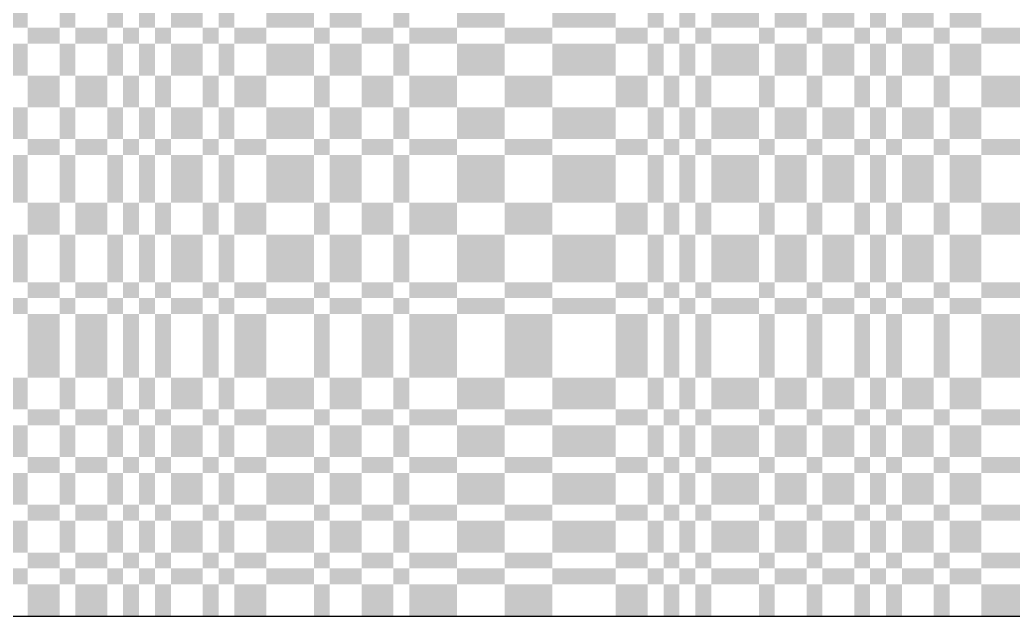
# Model space of a CAD drawing. Extents: x 0 to 200, y 0 to 200.
# Drawn here: x 125 to 150, y 20 to 35 of the extents above; entities that cross this region are included whole.
import ezdxf

# ---------------------------------------------------------------- set-up
doc = ezdxf.new("R2010")
doc.units = 0

msp = doc.modelspace()

# ---------------------------------------------------------------- linework, layer by layer
at = {"layer": 'CHROME'}
for points in [[(124.8, 34.8), (125.2, 34.8), (124.8, 35.2), (125.2, 35.2)], [(126, 34.8), (126.4, 34.8), (126, 35.2), (126.4, 35.2)], [(127.2, 34.8), (127.6, 34.8), (127.2, 35.2), (127.6, 35.2)], [(128, 34.8), (128.4, 34.8), (128, 35.2), (128.4, 35.2)], [(128.8, 34.8), (129.6, 34.8), (128.8, 35.2), (129.6, 35.2)], [(130, 34.8), (130.4, 34.8), (130, 35.2), (130.4, 35.2)], [(131.2, 34.8), (132.4, 34.8), (131.2, 35.2), (132.4, 35.2)], [(132.8, 34.8), (133.6, 34.8), (132.8, 35.2), (133.6, 35.2)], [(134.4, 34.8), (134.8, 34.8), (134.4, 35.2), (134.8, 35.2)], [(136, 34.8), (137.2, 34.8), (136, 35.2), (137.2, 35.2)], [(138.4, 34.8), (140, 34.8), (138.4, 35.2), (140, 35.2)], [(140.8, 34.8), (141.2, 34.8), (140.8, 35.2), (141.2, 35.2)], [(141.6, 34.8), (142, 34.8), (141.6, 35.2), (142, 35.2)], [(142.4, 34.8), (143.6, 34.8), (142.4, 35.2), (143.6, 35.2)], [(144, 34.8), (144.8, 34.8), (144, 35.2), (144.8, 35.2)], [(145.2, 34.8), (146, 34.8), (145.2, 35.2), (146, 35.2)], [(146.4, 34.8), (146.8, 34.8), (146.4, 35.2), (146.8, 35.2)], [(147.2, 34.8), (148, 34.8), (147.2, 35.2), (148, 35.2)], [(148.4, 34.8), (149.2, 34.8), (148.4, 35.2), (149.2, 35.2)], [(125.2, 34.4), (126, 34.4), (125.2, 34.8), (126, 34.8)], [(126.4, 34.4), (127.2, 34.4), (126.4, 34.8), (127.2, 34.8)], [(127.6, 34.4), (128, 34.4), (127.6, 34.8), (128, 34.8)], [(128.4, 34.4), (128.8, 34.4), (128.4, 34.8), (128.8, 34.8)], [(129.6, 34.4), (130, 34.4), (129.6, 34.8), (130, 34.8)], [(130.4, 34.4), (131.2, 34.4), (130.4, 34.8), (131.2, 34.8)], [(132.4, 34.4), (132.8, 34.4), (132.4, 34.8), (132.8, 34.8)], [(133.6, 34.4), (134.4, 34.4), (133.6, 34.8), (134.4, 34.8)], [(134.8, 34.4), (136, 34.4), (134.8, 34.8), (136, 34.8)], [(137.2, 34.4), (138.4, 34.4), (137.2, 34.8), (138.4, 34.8)], [(140, 34.4), (140.8, 34.4), (140, 34.8), (140.8, 34.8)], [(141.2, 34.4), (141.6, 34.4), (141.2, 34.8), (141.6, 34.8)], [(142, 34.4), (142.4, 34.4), (142, 34.8), (142.4, 34.8)], [(143.6, 34.4), (144, 34.4), (143.6, 34.8), (144, 34.8)], [(144.8, 34.4), (145.2, 34.4), (144.8, 34.8), (145.2, 34.8)], [(146, 34.4), (146.4, 34.4), (146, 34.8), (146.4, 34.8)], [(146.8, 34.4), (147.2, 34.4), (146.8, 34.8), (147.2, 34.8)], [(148, 34.4), (148.4, 34.4), (148, 34.8), (148.4, 34.8)], [(149.2, 34.4), (150.8, 34.4), (149.2, 34.8), (150.8, 34.8)], [(124.8, 33.6), (125.2, 33.6), (124.8, 34.4), (125.2, 34.4)], [(126, 33.6), (126.4, 33.6), (126, 34.4), (126.4, 34.4)], [(127.2, 33.6), (127.6, 33.6), (127.2, 34.4), (127.6, 34.4)], [(128, 33.6), (128.4, 33.6), (128, 34.4), (128.4, 34.4)], [(128.8, 33.6), (129.6, 33.6), (128.8, 34.4), (129.6, 34.4)], [(130, 33.6), (130.4, 33.6), (130, 34.4), (130.4, 34.4)], [(131.2, 33.6), (132.4, 33.6), (131.2, 34.4), (132.4, 34.4)], [(132.8, 33.6), (133.6, 33.6), (132.8, 34.4), (133.6, 34.4)], [(134.4, 33.6), (134.8, 33.6), (134.4, 34.4), (134.8, 34.4)], [(136, 33.6), (137.2, 33.6), (136, 34.4), (137.2, 34.4)], [(138.4, 33.6), (140, 33.6), (138.4, 34.4), (140, 34.4)], [(140.8, 33.6), (141.2, 33.6), (140.8, 34.4), (141.2, 34.4)], [(141.6, 33.6), (142, 33.6), (141.6, 34.4), (142, 34.4)], [(142.4, 33.6), (143.6, 33.6), (142.4, 34.4), (143.6, 34.4)], [(144, 33.6), (144.8, 33.6), (144, 34.4), (144.8, 34.4)], [(145.2, 33.6), (146, 33.6), (145.2, 34.4), (146, 34.4)], [(146.4, 33.6), (146.8, 33.6), (146.4, 34.4), (146.8, 34.4)], [(147.2, 33.6), (148, 33.6), (147.2, 34.4), (148, 34.4)], [(148.4, 33.6), (149.2, 33.6), (148.4, 34.4), (149.2, 34.4)], [(125.2, 32.8), (126, 32.8), (125.2, 33.6), (126, 33.6)], [(126.4, 32.8), (127.2, 32.8), (126.4, 33.6), (127.2, 33.6)], [(127.6, 32.8), (128, 32.8), (127.6, 33.6), (128, 33.6)], [(128.4, 32.8), (128.8, 32.8), (128.4, 33.6), (128.8, 33.6)], [(129.6, 32.8), (130, 32.8), (129.6, 33.6), (130, 33.6)], [(130.4, 32.8), (131.2, 32.8), (130.4, 33.6), (131.2, 33.6)], [(132.4, 32.8), (132.8, 32.8), (132.4, 33.6), (132.8, 33.6)], [(133.6, 32.8), (134.4, 32.8), (133.6, 33.6), (134.4, 33.6)], [(134.8, 32.8), (136, 32.8), (134.8, 33.6), (136, 33.6)], [(137.2, 32.8), (138.4, 32.8), (137.2, 33.6), (138.4, 33.6)], [(140, 32.8), (140.8, 32.8), (140, 33.6), (140.8, 33.6)], [(141.2, 32.8), (141.6, 32.8), (141.2, 33.6), (141.6, 33.6)], [(142, 32.8), (142.4, 32.8), (142, 33.6), (142.4, 33.6)], [(143.6, 32.8), (144, 32.8), (143.6, 33.6), (144, 33.6)], [(144.8, 32.8), (145.2, 32.8), (144.8, 33.6), (145.2, 33.6)], [(146, 32.8), (146.4, 32.8), (146, 33.6), (146.4, 33.6)], [(146.8, 32.8), (147.2, 32.8), (146.8, 33.6), (147.2, 33.6)], [(148, 32.8), (148.4, 32.8), (148, 33.6), (148.4, 33.6)], [(149.2, 32.8), (150.8, 32.8), (149.2, 33.6), (150.8, 33.6)], [(124.8, 32), (125.2, 32), (124.8, 32.8), (125.2, 32.8)], [(126, 32), (126.4, 32), (126, 32.8), (126.4, 32.8)], [(127.2, 32), (127.6, 32), (127.2, 32.8), (127.6, 32.8)], [(128, 32), (128.4, 32), (128, 32.8), (128.4, 32.8)], [(128.8, 32), (129.6, 32), (128.8, 32.8), (129.6, 32.8)], [(130, 32), (130.4, 32), (130, 32.8), (130.4, 32.8)], [(131.2, 32), (132.4, 32), (131.2, 32.8), (132.4, 32.8)], [(132.8, 32), (133.6, 32), (132.8, 32.8), (133.6, 32.8)], [(134.4, 32), (134.8, 32), (134.4, 32.8), (134.8, 32.8)], [(136, 32), (137.2, 32), (136, 32.8), (137.2, 32.8)], [(138.4, 32), (140, 32), (138.4, 32.8), (140, 32.8)], [(140.8, 32), (141.2, 32), (140.8, 32.8), (141.2, 32.8)], [(141.6, 32), (142, 32), (141.6, 32.8), (142, 32.8)], [(142.4, 32), (143.6, 32), (142.4, 32.8), (143.6, 32.8)], [(144, 32), (144.8, 32), (144, 32.8), (144.8, 32.8)], [(145.2, 32), (146, 32), (145.2, 32.8), (146, 32.8)], [(146.4, 32), (146.8, 32), (146.4, 32.8), (146.8, 32.8)], [(147.2, 32), (148, 32), (147.2, 32.8), (148, 32.8)], [(148.4, 32), (149.2, 32), (148.4, 32.8), (149.2, 32.8)], [(125.2, 31.6), (126, 31.6), (125.2, 32), (126, 32)], [(126.4, 31.6), (127.2, 31.6), (126.4, 32), (127.2, 32)], [(127.6, 31.6), (128, 31.6), (127.6, 32), (128, 32)], [(128.4, 31.6), (128.8, 31.6), (128.4, 32), (128.8, 32)], [(129.6, 31.6), (130, 31.6), (129.6, 32), (130, 32)], [(130.4, 31.6), (131.2, 31.6), (130.4, 32), (131.2, 32)], [(132.4, 31.6), (132.8, 31.6), (132.4, 32), (132.8, 32)], [(133.6, 31.6), (134.4, 31.6), (133.6, 32), (134.4, 32)], [(134.8, 31.6), (136, 31.6), (134.8, 32), (136, 32)], [(137.2, 31.6), (138.4, 31.6), (137.2, 32), (138.4, 32)], [(140, 31.6), (140.8, 31.6), (140, 32), (140.8, 32)], [(141.2, 31.6), (141.6, 31.6), (141.2, 32), (141.6, 32)], [(142, 31.6), (142.4, 31.6), (142, 32), (142.4, 32)], [(143.6, 31.6), (144, 31.6), (143.6, 32), (144, 32)], [(144.8, 31.6), (145.2, 31.6), (144.8, 32), (145.2, 32)], [(146, 31.6), (146.4, 31.6), (146, 32), (146.4, 32)], [(146.8, 31.6), (147.2, 31.6), (146.8, 32), (147.2, 32)], [(148, 31.6), (148.4, 31.6), (148, 32), (148.4, 32)], [(149.2, 31.6), (150.8, 31.6), (149.2, 32), (150.8, 32)], [(124.8, 30.4), (125.2, 30.4), (124.8, 31.6), (125.2, 31.6)], [(126, 30.4), (126.4, 30.4), (126, 31.6), (126.4, 31.6)], [(127.2, 30.4), (127.6, 30.4), (127.2, 31.6), (127.6, 31.6)], [(128, 30.4), (128.4, 30.4), (128, 31.6), (128.4, 31.6)], [(128.8, 30.4), (129.6, 30.4), (128.8, 31.6), (129.6, 31.6)], [(130, 30.4), (130.4, 30.4), (130, 31.6), (130.4, 31.6)], [(131.2, 30.4), (132.4, 30.4), (131.2, 31.6), (132.4, 31.6)], [(132.8, 30.4), (133.6, 30.4), (132.8, 31.6), (133.6, 31.6)], [(134.4, 30.4), (134.8, 30.4), (134.4, 31.6), (134.8, 31.6)], [(136, 30.4), (137.2, 30.4), (136, 31.6), (137.2, 31.6)], [(138.4, 30.4), (140, 30.4), (138.4, 31.6), (140, 31.6)], [(140.8, 30.4), (141.2, 30.4), (140.8, 31.6), (141.2, 31.6)], [(141.6, 30.4), (142, 30.4), (141.6, 31.6), (142, 31.6)], [(142.4, 30.4), (143.6, 30.4), (142.4, 31.6), (143.6, 31.6)], [(144, 30.4), (144.8, 30.4), (144, 31.6), (144.8, 31.6)], [(145.2, 30.4), (146, 30.4), (145.2, 31.6), (146, 31.6)], [(146.4, 30.4), (146.8, 30.4), (146.4, 31.6), (146.8, 31.6)], [(147.2, 30.4), (148, 30.4), (147.2, 31.6), (148, 31.6)], [(148.4, 30.4), (149.2, 30.4), (148.4, 31.6), (149.2, 31.6)], [(125.2, 29.6), (126, 29.6), (125.2, 30.4), (126, 30.4)], [(126.4, 29.6), (127.2, 29.6), (126.4, 30.4), (127.2, 30.4)], [(127.6, 29.6), (128, 29.6), (127.6, 30.4), (128, 30.4)], [(128.4, 29.6), (128.8, 29.6), (128.4, 30.4), (128.8, 30.4)], [(129.6, 29.6), (130, 29.6), (129.6, 30.4), (130, 30.4)], [(130.4, 29.6), (131.2, 29.6), (130.4, 30.4), (131.2, 30.4)], [(132.4, 29.6), (132.8, 29.6), (132.4, 30.4), (132.8, 30.4)], [(133.6, 29.6), (134.4, 29.6), (133.6, 30.4), (134.4, 30.4)], [(134.8, 29.6), (136, 29.6), (134.8, 30.4), (136, 30.4)], [(137.2, 29.6), (138.4, 29.6), (137.2, 30.4), (138.4, 30.4)], [(140, 29.6), (140.8, 29.6), (140, 30.4), (140.8, 30.4)], [(141.2, 29.6), (141.6, 29.6), (141.2, 30.4), (141.6, 30.4)], [(142, 29.6), (142.4, 29.6), (142, 30.4), (142.4, 30.4)], [(143.6, 29.6), (144, 29.6), (143.6, 30.4), (144, 30.4)], [(144.8, 29.6), (145.2, 29.6), (144.8, 30.4), (145.2, 30.4)], [(146, 29.6), (146.4, 29.6), (146, 30.4), (146.4, 30.4)], [(146.8, 29.6), (147.2, 29.6), (146.8, 30.4), (147.2, 30.4)], [(148, 29.6), (148.4, 29.6), (148, 30.4), (148.4, 30.4)], [(149.2, 29.6), (150.8, 29.6), (149.2, 30.4), (150.8, 30.4)], [(124.8, 28.4), (125.2, 28.4), (124.8, 29.6), (125.2, 29.6)], [(126, 28.4), (126.4, 28.4), (126, 29.6), (126.4, 29.6)], [(127.2, 28.4), (127.6, 28.4), (127.2, 29.6), (127.6, 29.6)], [(128, 28.4), (128.4, 28.4), (128, 29.6), (128.4, 29.6)], [(128.8, 28.4), (129.6, 28.4), (128.8, 29.6), (129.6, 29.6)], [(130, 28.4), (130.4, 28.4), (130, 29.6), (130.4, 29.6)], [(131.2, 28.4), (132.4, 28.4), (131.2, 29.6), (132.4, 29.6)], [(132.8, 28.4), (133.6, 28.4), (132.8, 29.6), (133.6, 29.6)], [(134.4, 28.4), (134.8, 28.4), (134.4, 29.6), (134.8, 29.6)], [(136, 28.4), (137.2, 28.4), (136, 29.6), (137.2, 29.6)], [(138.4, 28.4), (140, 28.4), (138.4, 29.6), (140, 29.6)], [(140.8, 28.4), (141.2, 28.4), (140.8, 29.6), (141.2, 29.6)], [(141.6, 28.4), (142, 28.4), (141.6, 29.6), (142, 29.6)], [(142.4, 28.4), (143.6, 28.4), (142.4, 29.6), (143.6, 29.6)], [(144, 28.4), (144.8, 28.4), (144, 29.6), (144.8, 29.6)], [(145.2, 28.4), (146, 28.4), (145.2, 29.6), (146, 29.6)], [(146.4, 28.4), (146.8, 28.4), (146.4, 29.6), (146.8, 29.6)], [(147.2, 28.4), (148, 28.4), (147.2, 29.6), (148, 29.6)], [(148.4, 28.4), (149.2, 28.4), (148.4, 29.6), (149.2, 29.6)], [(125.2, 28), (126, 28), (125.2, 28.4), (126, 28.4)], [(126.4, 28), (127.2, 28), (126.4, 28.4), (127.2, 28.4)], [(127.6, 28), (128, 28), (127.6, 28.4), (128, 28.4)], [(128.4, 28), (128.8, 28), (128.4, 28.4), (128.8, 28.4)], [(129.6, 28), (130, 28), (129.6, 28.4), (130, 28.4)], [(130.4, 28), (131.2, 28), (130.4, 28.4), (131.2, 28.4)], [(132.4, 28), (132.8, 28), (132.4, 28.4), (132.8, 28.4)], [(133.6, 28), (134.4, 28), (133.6, 28.4), (134.4, 28.4)], [(134.8, 28), (136, 28), (134.8, 28.4), (136, 28.4)], [(137.2, 28), (138.4, 28), (137.2, 28.4), (138.4, 28.4)], [(140, 28), (140.8, 28), (140, 28.4), (140.8, 28.4)], [(141.2, 28), (141.6, 28), (141.2, 28.4), (141.6, 28.4)], [(142, 28), (142.4, 28), (142, 28.4), (142.4, 28.4)], [(143.6, 28), (144, 28), (143.6, 28.4), (144, 28.4)], [(144.8, 28), (145.2, 28), (144.8, 28.4), (145.2, 28.4)], [(146, 28), (146.4, 28), (146, 28.4), (146.4, 28.4)], [(146.8, 28), (147.2, 28), (146.8, 28.4), (147.2, 28.4)], [(148, 28), (148.4, 28), (148, 28.4), (148.4, 28.4)], [(149.2, 28), (150.8, 28), (149.2, 28.4), (150.8, 28.4)], [(124.8, 27.6), (125.2, 27.6), (124.8, 28), (125.2, 28)], [(126, 27.6), (126.4, 27.6), (126, 28), (126.4, 28)], [(127.2, 27.6), (127.6, 27.6), (127.2, 28), (127.6, 28)], [(128, 27.6), (128.4, 27.6), (128, 28), (128.4, 28)], [(128.8, 27.6), (129.6, 27.6), (128.8, 28), (129.6, 28)], [(130, 27.6), (130.4, 27.6), (130, 28), (130.4, 28)], [(131.2, 27.6), (132.4, 27.6), (131.2, 28), (132.4, 28)], [(132.8, 27.6), (133.6, 27.6), (132.8, 28), (133.6, 28)], [(134.4, 27.6), (134.8, 27.6), (134.4, 28), (134.8, 28)], [(136, 27.6), (137.2, 27.6), (136, 28), (137.2, 28)], [(138.4, 27.6), (140, 27.6), (138.4, 28), (140, 28)], [(140.8, 27.6), (141.2, 27.6), (140.8, 28), (141.2, 28)], [(141.6, 27.6), (142, 27.6), (141.6, 28), (142, 28)], [(142.4, 27.6), (143.6, 27.6), (142.4, 28), (143.6, 28)], [(144, 27.6), (144.8, 27.6), (144, 28), (144.8, 28)], [(145.2, 27.6), (146, 27.6), (145.2, 28), (146, 28)], [(146.4, 27.6), (146.8, 27.6), (146.4, 28), (146.8, 28)], [(147.2, 27.6), (148, 27.6), (147.2, 28), (148, 28)], [(148.4, 27.6), (149.2, 27.6), (148.4, 28), (149.2, 28)], [(125.2, 26), (126, 26), (125.2, 27.6), (126, 27.6)], [(126.4, 26), (127.2, 26), (126.4, 27.6), (127.2, 27.6)], [(127.6, 26), (128, 26), (127.6, 27.6), (128, 27.6)], [(128.4, 26), (128.8, 26), (128.4, 27.6), (128.8, 27.6)], [(129.6, 26), (130, 26), (129.6, 27.6), (130, 27.6)], [(130.4, 26), (131.2, 26), (130.4, 27.6), (131.2, 27.6)], [(132.4, 26), (132.8, 26), (132.4, 27.6), (132.8, 27.6)], [(133.6, 26), (134.4, 26), (133.6, 27.6), (134.4, 27.6)], [(134.8, 26), (136, 26), (134.8, 27.6), (136, 27.6)], [(137.2, 26), (138.4, 26), (137.2, 27.6), (138.4, 27.6)], [(140, 26), (140.8, 26), (140, 27.6), (140.8, 27.6)], [(141.2, 26), (141.6, 26), (141.2, 27.6), (141.6, 27.6)], [(142, 26), (142.4, 26), (142, 27.6), (142.4, 27.6)], [(143.6, 26), (144, 26), (143.6, 27.6), (144, 27.6)], [(144.8, 26), (145.2, 26), (144.8, 27.6), (145.2, 27.6)], [(146, 26), (146.4, 26), (146, 27.6), (146.4, 27.6)], [(146.8, 26), (147.2, 26), (146.8, 27.6), (147.2, 27.6)], [(148, 26), (148.4, 26), (148, 27.6), (148.4, 27.6)], [(149.2, 26), (150.8, 26), (149.2, 27.6), (150.8, 27.6)], [(124.8, 25.2), (125.2, 25.2), (124.8, 26), (125.2, 26)], [(126, 25.2), (126.4, 25.2), (126, 26), (126.4, 26)], [(127.2, 25.2), (127.6, 25.2), (127.2, 26), (127.6, 26)], [(128, 25.2), (128.4, 25.2), (128, 26), (128.4, 26)], [(128.8, 25.2), (129.6, 25.2), (128.8, 26), (129.6, 26)], [(130, 25.2), (130.4, 25.2), (130, 26), (130.4, 26)], [(131.2, 25.2), (132.4, 25.2), (131.2, 26), (132.4, 26)], [(132.8, 25.2), (133.6, 25.2), (132.8, 26), (133.6, 26)], [(134.4, 25.2), (134.8, 25.2), (134.4, 26), (134.8, 26)], [(136, 25.2), (137.2, 25.2), (136, 26), (137.2, 26)], [(138.4, 25.2), (140, 25.2), (138.4, 26), (140, 26)], [(140.8, 25.2), (141.2, 25.2), (140.8, 26), (141.2, 26)], [(141.6, 25.2), (142, 25.2), (141.6, 26), (142, 26)], [(142.4, 25.2), (143.6, 25.2), (142.4, 26), (143.6, 26)], [(144, 25.2), (144.8, 25.2), (144, 26), (144.8, 26)], [(145.2, 25.2), (146, 25.2), (145.2, 26), (146, 26)], [(146.4, 25.2), (146.8, 25.2), (146.4, 26), (146.8, 26)], [(147.2, 25.2), (148, 25.2), (147.2, 26), (148, 26)], [(148.4, 25.2), (149.2, 25.2), (148.4, 26), (149.2, 26)], [(125.2, 24.8), (126, 24.8), (125.2, 25.2), (126, 25.2)], [(126.4, 24.8), (127.2, 24.8), (126.4, 25.2), (127.2, 25.2)], [(127.6, 24.8), (128, 24.8), (127.6, 25.2), (128, 25.2)], [(128.4, 24.8), (128.8, 24.8), (128.4, 25.2), (128.8, 25.2)], [(129.6, 24.8), (130, 24.8), (129.6, 25.2), (130, 25.2)], [(130.4, 24.8), (131.2, 24.8), (130.4, 25.2), (131.2, 25.2)], [(132.4, 24.8), (132.8, 24.8), (132.4, 25.2), (132.8, 25.2)], [(133.6, 24.8), (134.4, 24.8), (133.6, 25.2), (134.4, 25.2)], [(134.8, 24.8), (136, 24.8), (134.8, 25.2), (136, 25.2)], [(137.2, 24.8), (138.4, 24.8), (137.2, 25.2), (138.4, 25.2)], [(140, 24.8), (140.8, 24.8), (140, 25.2), (140.8, 25.2)], [(141.2, 24.8), (141.6, 24.8), (141.2, 25.2), (141.6, 25.2)], [(142, 24.8), (142.4, 24.8), (142, 25.2), (142.4, 25.2)], [(143.6, 24.8), (144, 24.8), (143.6, 25.2), (144, 25.2)], [(144.8, 24.8), (145.2, 24.8), (144.8, 25.2), (145.2, 25.2)], [(146, 24.8), (146.4, 24.8), (146, 25.2), (146.4, 25.2)], [(146.8, 24.8), (147.2, 24.8), (146.8, 25.2), (147.2, 25.2)], [(148, 24.8), (148.4, 24.8), (148, 25.2), (148.4, 25.2)], [(149.2, 24.8), (150.8, 24.8), (149.2, 25.2), (150.8, 25.2)], [(124.8, 24), (125.2, 24), (124.8, 24.8), (125.2, 24.8)], [(126, 24), (126.4, 24), (126, 24.8), (126.4, 24.8)], [(127.2, 24), (127.6, 24), (127.2, 24.8), (127.6, 24.8)], [(128, 24), (128.4, 24), (128, 24.8), (128.4, 24.8)], [(128.8, 24), (129.6, 24), (128.8, 24.8), (129.6, 24.8)], [(130, 24), (130.4, 24), (130, 24.8), (130.4, 24.8)], [(131.2, 24), (132.4, 24), (131.2, 24.8), (132.4, 24.8)], [(132.8, 24), (133.6, 24), (132.8, 24.8), (133.6, 24.8)], [(134.4, 24), (134.8, 24), (134.4, 24.8), (134.8, 24.8)], [(136, 24), (137.2, 24), (136, 24.8), (137.2, 24.8)], [(138.4, 24), (140, 24), (138.4, 24.8), (140, 24.8)], [(140.8, 24), (141.2, 24), (140.8, 24.8), (141.2, 24.8)], [(141.6, 24), (142, 24), (141.6, 24.8), (142, 24.8)], [(142.4, 24), (143.6, 24), (142.4, 24.8), (143.6, 24.8)], [(144, 24), (144.8, 24), (144, 24.8), (144.8, 24.8)], [(145.2, 24), (146, 24), (145.2, 24.8), (146, 24.8)], [(146.4, 24), (146.8, 24), (146.4, 24.8), (146.8, 24.8)], [(147.2, 24), (148, 24), (147.2, 24.8), (148, 24.8)], [(148.4, 24), (149.2, 24), (148.4, 24.8), (149.2, 24.8)], [(125.2, 23.6), (126, 23.6), (125.2, 24), (126, 24)], [(126.4, 23.6), (127.2, 23.6), (126.4, 24), (127.2, 24)], [(127.6, 23.6), (128, 23.6), (127.6, 24), (128, 24)], [(128.4, 23.6), (128.8, 23.6), (128.4, 24), (128.8, 24)], [(129.6, 23.6), (130, 23.6), (129.6, 24), (130, 24)], [(130.4, 23.6), (131.2, 23.6), (130.4, 24), (131.2, 24)], [(132.4, 23.6), (132.8, 23.6), (132.4, 24), (132.8, 24)], [(133.6, 23.6), (134.4, 23.6), (133.6, 24), (134.4, 24)], [(134.8, 23.6), (136, 23.6), (134.8, 24), (136, 24)], [(137.2, 23.6), (138.4, 23.6), (137.2, 24), (138.4, 24)], [(140, 23.6), (140.8, 23.6), (140, 24), (140.8, 24)], [(141.2, 23.6), (141.6, 23.6), (141.2, 24), (141.6, 24)], [(142, 23.6), (142.4, 23.6), (142, 24), (142.4, 24)], [(143.6, 23.6), (144, 23.6), (143.6, 24), (144, 24)], [(144.8, 23.6), (145.2, 23.6), (144.8, 24), (145.2, 24)], [(146, 23.6), (146.4, 23.6), (146, 24), (146.4, 24)], [(146.8, 23.6), (147.2, 23.6), (146.8, 24), (147.2, 24)], [(148, 23.6), (148.4, 23.6), (148, 24), (148.4, 24)], [(149.2, 23.6), (150.8, 23.6), (149.2, 24), (150.8, 24)], [(124.8, 22.8), (125.2, 22.8), (124.8, 23.6), (125.2, 23.6)], [(126, 22.8), (126.4, 22.8), (126, 23.6), (126.4, 23.6)], [(127.2, 22.8), (127.6, 22.8), (127.2, 23.6), (127.6, 23.6)], [(128, 22.8), (128.4, 22.8), (128, 23.6), (128.4, 23.6)], [(128.8, 22.8), (129.6, 22.8), (128.8, 23.6), (129.6, 23.6)], [(130, 22.8), (130.4, 22.8), (130, 23.6), (130.4, 23.6)], [(131.2, 22.8), (132.4, 22.8), (131.2, 23.6), (132.4, 23.6)], [(132.8, 22.8), (133.6, 22.8), (132.8, 23.6), (133.6, 23.6)], [(134.4, 22.8), (134.8, 22.8), (134.4, 23.6), (134.8, 23.6)], [(136, 22.8), (137.2, 22.8), (136, 23.6), (137.2, 23.6)], [(138.4, 22.8), (140, 22.8), (138.4, 23.6), (140, 23.6)], [(140.8, 22.8), (141.2, 22.8), (140.8, 23.6), (141.2, 23.6)], [(141.6, 22.8), (142, 22.8), (141.6, 23.6), (142, 23.6)], [(142.4, 22.8), (143.6, 22.8), (142.4, 23.6), (143.6, 23.6)], [(144, 22.8), (144.8, 22.8), (144, 23.6), (144.8, 23.6)], [(145.2, 22.8), (146, 22.8), (145.2, 23.6), (146, 23.6)], [(146.4, 22.8), (146.8, 22.8), (146.4, 23.6), (146.8, 23.6)], [(147.2, 22.8), (148, 22.8), (147.2, 23.6), (148, 23.6)], [(148.4, 22.8), (149.2, 22.8), (148.4, 23.6), (149.2, 23.6)], [(125.2, 22.4), (126, 22.4), (125.2, 22.8), (126, 22.8)], [(126.4, 22.4), (127.2, 22.4), (126.4, 22.8), (127.2, 22.8)], [(127.6, 22.4), (128, 22.4), (127.6, 22.8), (128, 22.8)], [(128.4, 22.4), (128.8, 22.4), (128.4, 22.8), (128.8, 22.8)], [(129.6, 22.4), (130, 22.4), (129.6, 22.8), (130, 22.8)], [(130.4, 22.4), (131.2, 22.4), (130.4, 22.8), (131.2, 22.8)], [(132.4, 22.4), (132.8, 22.4), (132.4, 22.8), (132.8, 22.8)], [(133.6, 22.4), (134.4, 22.4), (133.6, 22.8), (134.4, 22.8)], [(134.8, 22.4), (136, 22.4), (134.8, 22.8), (136, 22.8)], [(137.2, 22.4), (138.4, 22.4), (137.2, 22.8), (138.4, 22.8)], [(140, 22.4), (140.8, 22.4), (140, 22.8), (140.8, 22.8)], [(141.2, 22.4), (141.6, 22.4), (141.2, 22.8), (141.6, 22.8)], [(142, 22.4), (142.4, 22.4), (142, 22.8), (142.4, 22.8)], [(143.6, 22.4), (144, 22.4), (143.6, 22.8), (144, 22.8)], [(144.8, 22.4), (145.2, 22.4), (144.8, 22.8), (145.2, 22.8)], [(146, 22.4), (146.4, 22.4), (146, 22.8), (146.4, 22.8)], [(146.8, 22.4), (147.2, 22.4), (146.8, 22.8), (147.2, 22.8)], [(148, 22.4), (148.4, 22.4), (148, 22.8), (148.4, 22.8)], [(149.2, 22.4), (150.8, 22.4), (149.2, 22.8), (150.8, 22.8)], [(124.8, 21.6), (125.2, 21.6), (124.8, 22.4), (125.2, 22.4)], [(126, 21.6), (126.4, 21.6), (126, 22.4), (126.4, 22.4)], [(127.2, 21.6), (127.6, 21.6), (127.2, 22.4), (127.6, 22.4)], [(128, 21.6), (128.4, 21.6), (128, 22.4), (128.4, 22.4)], [(128.8, 21.6), (129.6, 21.6), (128.8, 22.4), (129.6, 22.4)], [(130, 21.6), (130.4, 21.6), (130, 22.4), (130.4, 22.4)], [(131.2, 21.6), (132.4, 21.6), (131.2, 22.4), (132.4, 22.4)], [(132.8, 21.6), (133.6, 21.6), (132.8, 22.4), (133.6, 22.4)], [(134.4, 21.6), (134.8, 21.6), (134.4, 22.4), (134.8, 22.4)], [(136, 21.6), (137.2, 21.6), (136, 22.4), (137.2, 22.4)], [(138.4, 21.6), (140, 21.6), (138.4, 22.4), (140, 22.4)], [(140.8, 21.6), (141.2, 21.6), (140.8, 22.4), (141.2, 22.4)], [(141.6, 21.6), (142, 21.6), (141.6, 22.4), (142, 22.4)], [(142.4, 21.6), (143.6, 21.6), (142.4, 22.4), (143.6, 22.4)], [(144, 21.6), (144.8, 21.6), (144, 22.4), (144.8, 22.4)], [(145.2, 21.6), (146, 21.6), (145.2, 22.4), (146, 22.4)], [(146.4, 21.6), (146.8, 21.6), (146.4, 22.4), (146.8, 22.4)], [(147.2, 21.6), (148, 21.6), (147.2, 22.4), (148, 22.4)], [(148.4, 21.6), (149.2, 21.6), (148.4, 22.4), (149.2, 22.4)], [(125.2, 21.2), (126, 21.2), (125.2, 21.6), (126, 21.6)], [(126.4, 21.2), (127.2, 21.2), (126.4, 21.6), (127.2, 21.6)], [(127.6, 21.2), (128, 21.2), (127.6, 21.6), (128, 21.6)], [(128.4, 21.2), (128.8, 21.2), (128.4, 21.6), (128.8, 21.6)], [(129.6, 21.2), (130, 21.2), (129.6, 21.6), (130, 21.6)], [(130.4, 21.2), (131.2, 21.2), (130.4, 21.6), (131.2, 21.6)], [(132.4, 21.2), (132.8, 21.2), (132.4, 21.6), (132.8, 21.6)], [(133.6, 21.2), (134.4, 21.2), (133.6, 21.6), (134.4, 21.6)], [(134.8, 21.2), (136, 21.2), (134.8, 21.6), (136, 21.6)], [(137.2, 21.2), (138.4, 21.2), (137.2, 21.6), (138.4, 21.6)], [(140, 21.2), (140.8, 21.2), (140, 21.6), (140.8, 21.6)], [(141.2, 21.2), (141.6, 21.2), (141.2, 21.6), (141.6, 21.6)], [(142, 21.2), (142.4, 21.2), (142, 21.6), (142.4, 21.6)], [(143.6, 21.2), (144, 21.2), (143.6, 21.6), (144, 21.6)], [(144.8, 21.2), (145.2, 21.2), (144.8, 21.6), (145.2, 21.6)], [(146, 21.2), (146.4, 21.2), (146, 21.6), (146.4, 21.6)], [(146.8, 21.2), (147.2, 21.2), (146.8, 21.6), (147.2, 21.6)], [(148, 21.2), (148.4, 21.2), (148, 21.6), (148.4, 21.6)], [(149.2, 21.2), (150.8, 21.2), (149.2, 21.6), (150.8, 21.6)], [(124.8, 20.8), (125.2, 20.8), (124.8, 21.2), (125.2, 21.2)], [(126, 20.8), (126.4, 20.8), (126, 21.2), (126.4, 21.2)], [(127.2, 20.8), (127.6, 20.8), (127.2, 21.2), (127.6, 21.2)], [(128, 20.8), (128.4, 20.8), (128, 21.2), (128.4, 21.2)], [(128.8, 20.8), (129.6, 20.8), (128.8, 21.2), (129.6, 21.2)], [(130, 20.8), (130.4, 20.8), (130, 21.2), (130.4, 21.2)], [(131.2, 20.8), (132.4, 20.8), (131.2, 21.2), (132.4, 21.2)], [(132.8, 20.8), (133.6, 20.8), (132.8, 21.2), (133.6, 21.2)], [(134.4, 20.8), (134.8, 20.8), (134.4, 21.2), (134.8, 21.2)], [(136, 20.8), (137.2, 20.8), (136, 21.2), (137.2, 21.2)], [(138.4, 20.8), (140, 20.8), (138.4, 21.2), (140, 21.2)], [(140.8, 20.8), (141.2, 20.8), (140.8, 21.2), (141.2, 21.2)], [(141.6, 20.8), (142, 20.8), (141.6, 21.2), (142, 21.2)], [(142.4, 20.8), (143.6, 20.8), (142.4, 21.2), (143.6, 21.2)], [(144, 20.8), (144.8, 20.8), (144, 21.2), (144.8, 21.2)], [(145.2, 20.8), (146, 20.8), (145.2, 21.2), (146, 21.2)], [(146.4, 20.8), (146.8, 20.8), (146.4, 21.2), (146.8, 21.2)], [(147.2, 20.8), (148, 20.8), (147.2, 21.2), (148, 21.2)], [(148.4, 20.8), (149.2, 20.8), (148.4, 21.2), (149.2, 21.2)], [(125.2, 20), (126, 20), (125.2, 20.8), (126, 20.8)], [(126.4, 20), (127.2, 20), (126.4, 20.8), (127.2, 20.8)], [(127.6, 20), (128, 20), (127.6, 20.8), (128, 20.8)], [(128.4, 20), (128.8, 20), (128.4, 20.8), (128.8, 20.8)], [(129.6, 20), (130, 20), (129.6, 20.8), (130, 20.8)], [(130.4, 20), (131.2, 20), (130.4, 20.8), (131.2, 20.8)], [(132.4, 20), (132.8, 20), (132.4, 20.8), (132.8, 20.8)], [(133.6, 20), (134.4, 20), (133.6, 20.8), (134.4, 20.8)], [(134.8, 20), (136, 20), (134.8, 20.8), (136, 20.8)], [(137.2, 20), (138.4, 20), (137.2, 20.8), (138.4, 20.8)], [(140, 20), (140.8, 20), (140, 20.8), (140.8, 20.8)], [(141.2, 20), (141.6, 20), (141.2, 20.8), (141.6, 20.8)], [(142, 20), (142.4, 20), (142, 20.8), (142.4, 20.8)], [(143.6, 20), (144, 20), (143.6, 20.8), (144, 20.8)], [(144.8, 20), (145.2, 20), (144.8, 20.8), (145.2, 20.8)], [(146, 20), (146.4, 20), (146, 20.8), (146.4, 20.8)], [(146.8, 20), (147.2, 20), (146.8, 20.8), (147.2, 20.8)], [(148, 20), (148.4, 20), (148, 20.8), (148.4, 20.8)], [(149.2, 20), (150.8, 20), (149.2, 20.8), (150.8, 20.8)]]:
    msp.add_solid(points, dxfattribs=at)
at = {"layer": 'OUTLINE'}
msp.add_line((20, 20), (180, 20), dxfattribs=at)

doc.saveas('drawing.dxf')
